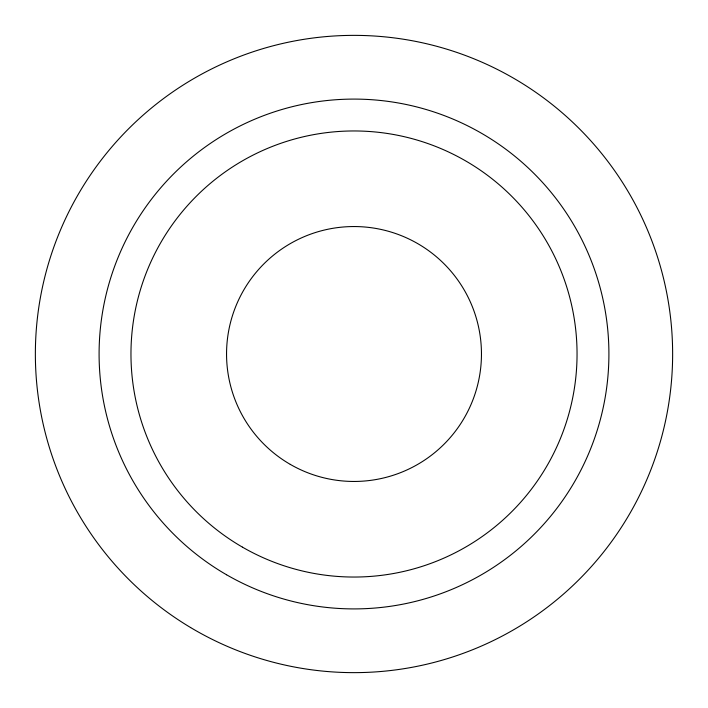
<?xml version="1.0" encoding="UTF-8"?>
<svg xmlns="http://www.w3.org/2000/svg" width="708" height="708" viewBox="0 0 708 708"><rect width="100%" height="100%" fill="white"/><g stroke="black" fill="none" stroke-linecap="round" stroke-linejoin="round"><path stroke-width="1.06" d="M190.647 627.58A318.635 318.635 0 0 0 672.6 358.673A318.635 318.635 0 0 0 198.753 75.747A318.635 318.635 0 0 0 190.647 627.58M226.542 574.754A254.907 254.907 0 0 0 608.907 354A254.907 254.907 0 0 0 226.542 133.246A254.907 254.907 0 0 0 226.542 574.754M290.271 464.377A127.458 127.458 0 0 0 481.458 354A127.458 127.458 0 0 0 290.271 243.623A127.458 127.458 0 0 0 290.271 464.377M242.481 547.16A223.047 223.047 0 0 0 577.047 354A223.047 223.047 0 0 0 242.481 160.84A223.047 223.047 0 0 0 242.481 547.16"/></g></svg>
